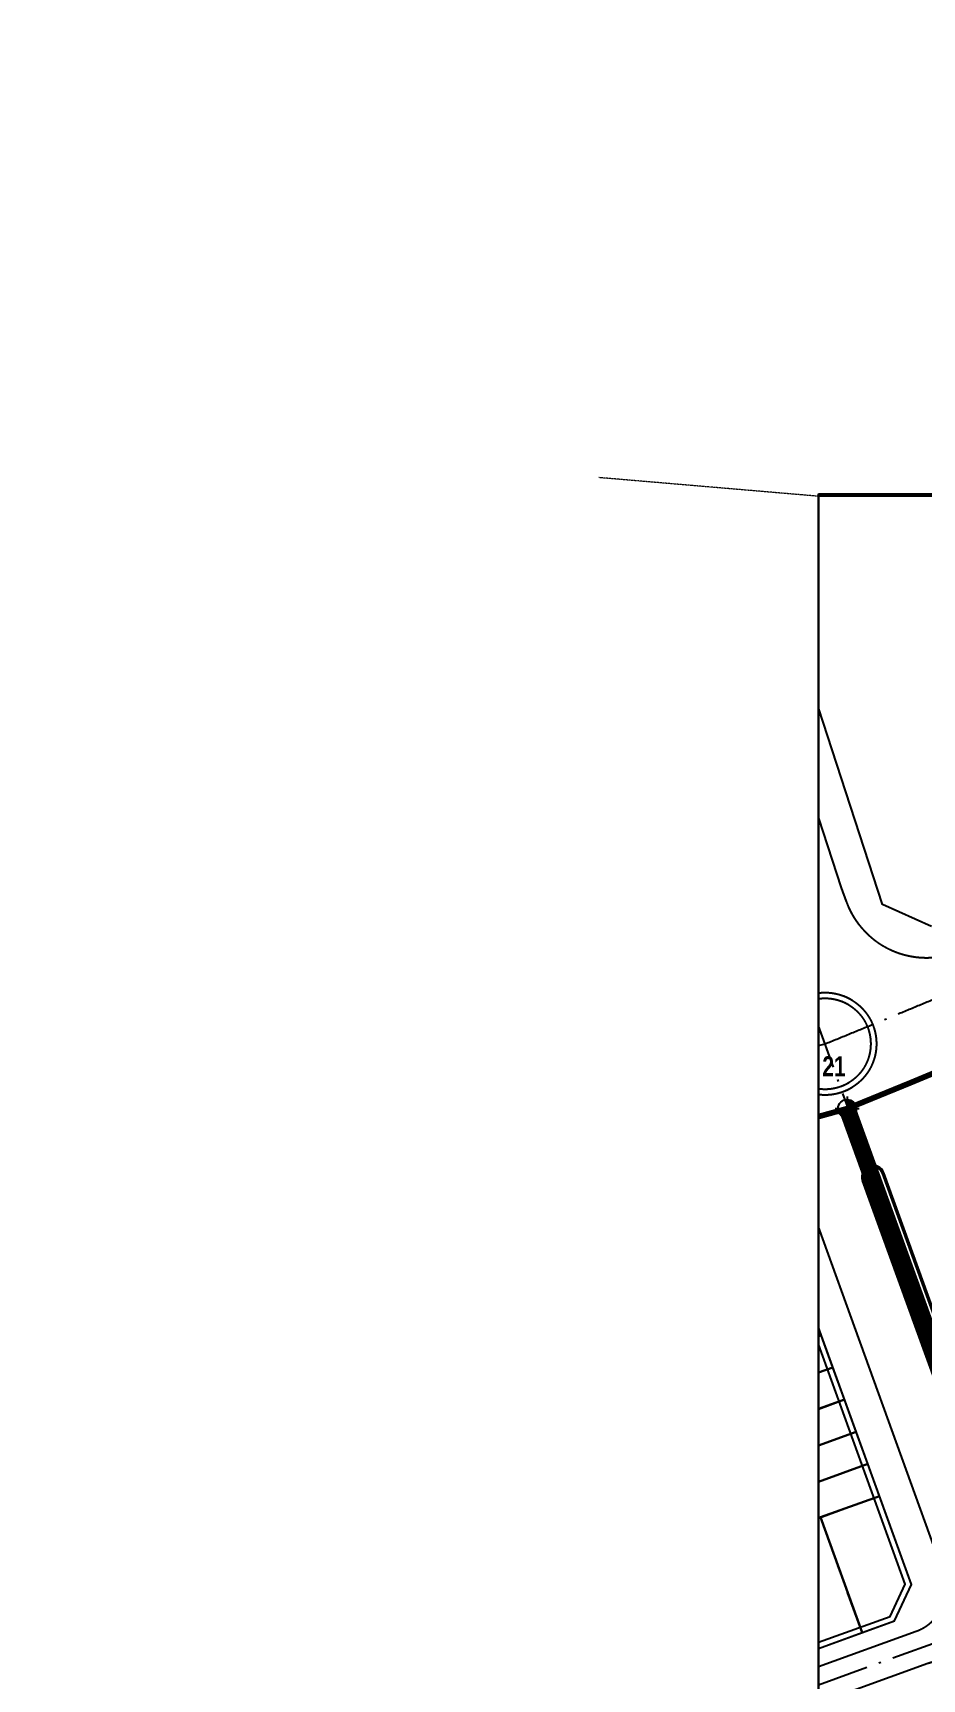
# Model space of a CAD drawing. Header units: millimetres. Extents: x 198719 to 733479478, y 80883 to 2151551233.
# Drawn here: x 568294014 to 568450506, y 2063142157 to 2063432012 of the extents above; entities that cross this region are included whole.
import ezdxf
from ezdxf.xclip import XClip

# ---------------------------------------------------------------- set-up
doc = ezdxf.new("R2010")
doc.units = ezdxf.units.MM
for name, pattern in [('ACAD_ISO10W100', [18.5, 12, -3, 0.5, -3]), ('CENTER', [3, 1.5, -0.5, 0.5, -0.5]), ('HIDDEN', [0.75, 0.5, -0.25])]:
    doc.linetypes.add(name, pattern=pattern)
doc.layers.add('boDnv', color=54, linetype='Continuous', lineweight=25)
doc.layers.add('E- RANH GIOI', color=1, linetype='CENTER', lineweight=13)
for name, color, linetype in [('BoThamCo', 94, 'Continuous'), ('ChiaLo', 128, 'CENTER'), ('datOlienke', 42, 'Continuous'), ('LogDg', 7, 'Continuous'), ('LoLK', 6, 'Continuous'), ('QH', 7, 'Continuous'), ('RANHGIOI', 2, 'HIDDEN'), ('TimDg', 222, 'Continuous'), ('ViaHeS', 32, 'Continuous')]:
    doc.layers.add(name, color=color, linetype=linetype)
doc.layers.add('LUOI GIONG', color=160, linetype='Continuous', plot=False)
doc.styles.add('ARIALB', font='', dxfattribs={"width": 0.75})
doc.styles.add('rms', font='romans.shx', dxfattribs={"width": 0.7, "bigfont": 'vns.shx'})
doc.styles.get('ARIALB').set_extended_font_data('.VnArialH', bold=True)
doc.linetypes.add('ADL', pattern='A,0.125,-0.15,["++",rms,S=0.5,R=0,X=0,Y=-0.2245],-1.35,1.125', length=2.75)

# ---------------------------------------------------------------- blocks, each defined once
blk = doc.blocks.new('moc')
at = {"layer": 'QH', "linetype": 'Continuous'}
h = blk.add_hatch(color=7, dxfattribs=at)
h.paths.add_polyline_path([(0, 0), (0.529, 0, 0.414214), (0, 0.529)])
h.paths.add_polyline_path([(-0.529, 0, 0.414214), (0, -0.529), (0, 0)])
for p, q in [((0, 0.706), (0, -0.706)), ((-0.706, 0), (0.706, 0))]:
    blk.add_line(p, q, dxfattribs=at)
blk.add_circle((0, 0), 0.529, dxfattribs=at)
blk = doc.blocks.new('NEN')
at = {"layer": 'boDnv', "color": 10, "linetype": 'ADL', "ltscale": 0.25}
blk.add_lwpolyline([(-112.87, 54.94), (-141.1, 47.13), (-143.82, 41.87), (-116.27, -34.28), (-110.62, -36.93), (-83.19, -27.01), (-80.54, -21.35), (-107.04, 51.93)], close=True, dxfattribs=at)
at = {"layer": 'BoThamCo'}
blk.add_lwpolyline([(-87.84, 49.55), (-67, -8.06, 1), (-63.71, -6.87), (-84.55, 50.74, 0.9989)], format="xyb", close=True, dxfattribs=at)
blk.add_circle((-94.61, 73.47), 8, dxfattribs=at)
at = {"layer": 'ChiaLo', "ltscale": 5}
for points in [[(-132.89, 8.72), (-95.27, 22.32)], [(-130.85, 3.08), (-93.23, 16.68)], [(-128.81, -2.57), (-91.19, 11.04)], [(-126.77, -8.21), (-89.15, 5.4)], [(-124.73, -13.85), (-87.11, -0.24)], [(-122.68, -19.49), (-85.07, -5.89)], [(-88.1, -29.85), (-95.41, -9.63)]]:
    blk.add_lwpolyline(points, dxfattribs=at)
at = {"layer": 'datOlienke'}
blk.add_lwpolyline([(-112.76, 56.01), (-141.79, 47.98), (-144.9, 41.94), (-117.07, -35.01), (-110.67, -38.01), (-82.46, -27.81), (-79.46, -21.4), (-106.24, 52.64)], close=True, dxfattribs=at)
at = {"layer": 'LogDg'}
for points in [[(-268.92, 31.49), (-169.97, 58.86, 0.427702), (-164.5, 69.05), (-169.62, 84.75), (-163.92, 86.62), (-158.48, 69.96, 0.400853), (-148.74, 64.73), (-123.9, 71.6, 0.437327), (-113.79, 91.17), (-114.46, 93.01), (-128.55, 136.15), (-105.74, 143.6), (-91.77, 100.83), (-90.91, 98.47, 0.429754), (-70.96, 89.77, 0.001079)], [(-88.08, 49.47), (-67.24, -8.15, 1), (-63.48, -6.79), (-84.31, 50.83, 1), (-88.07, 49.46)]]:
    blk.add_lwpolyline(points, format="xyb", dxfattribs=at)
for points in [[(-73.82, -19.36), (-99.46, 51.54, 0.391769), (-117.57, 60.9), (-143.22, 53.8, 0.43702), (-148.61, 43.37), (-119.89, -36.03, 0.414214), (-109.65, -40.83), (-78.62, -29.61, 0.414214)], [(-107.61, -46.47), (-76.58, -35.25, -0.414214), (-66.33, -40.05), (-23.73, -157.85, -0.421043), (-28.71, -168.15), (-60, -178.65, -0.407417), (-70.07, -173.79), (-112.41, -56.72, -0.414214)]]:
    blk.add_lwpolyline(points, format="xyb", close=True, dxfattribs=at)
blk.add_circle((-94.61, 73.47), 9, dxfattribs=at)
at = {"layer": 'LoLK'}
for points in [[(-95.27, 22.32), (-97.31, 27.97), (-116.12, 21.16), (-114.08, 15.52)], [(-93.23, 16.68), (-95.27, 22.32), (-114.08, 15.52), (-112.04, 9.88)], [(-91.19, 11.04), (-93.23, 16.68), (-112.04, 9.88), (-110, 4.24)], [(-89.15, 5.4), (-91.19, 11.04), (-110, 4.24), (-107.96, -1.4)], [(-87.11, -0.24), (-89.15, 5.4), (-107.96, -1.4), (-105.92, -7.05)], [(-85.07, -5.89), (-87.11, -0.24), (-105.92, -7.05), (-103.88, -12.69), (-95.41, -9.63)], [(-85.07, -5.89), (-95.41, -9.63), (-88.1, -29.85), (-82.46, -27.81), (-79.46, -21.4)], [(-95.41, -9.63), (-103.88, -12.69), (-96.56, -32.91), (-88.1, -29.85)]]:
    blk.add_lwpolyline(points, close=True, dxfattribs=at)
at = {"layer": 'RANHGIOI', "color": 1, "ltscale": 9, "const_width": 1}
blk.add_lwpolyline([(-499.27, -471.64), (-50.48, -321.02, 0.050684), (130.42, -239.14), (301.32, -139.84), (460, -51.3, 0.006594), (435.29, -5.05), (303.08, 234.77), (284.67, 225.08), (-55.99, 76.59), (-56.84, 76.22, -0.005137), (-90.74, 62.09), (-377.22, -17.13, -0.020567)], format="xyb", dxfattribs=at)
at = {"layer": 'RANHGIOI', "color": 5, "ltscale": 20, "const_width": 3}
blk.add_lwpolyline([(77.13, -402.72), (-90.74, 62.09)], dxfattribs=at)
at = {"layer": 'TimDg', "linetype": 'ACAD_ISO10W100', "ltscale": 0.75}
blk.add_lwpolyline([(-618.46, -41.02), (-507.65, -29.6, 0.021218), (-465.68, -23.47), (-420.46, -14.89, 0.020567), (-380.42, -5.57), (-94.61, 73.47, 0.005041), (-61.57, 87.25, 0.001474), (-59.94, 87.95), (279.47, 235.9), (307.9, 250.87)], format="xyb", dxfattribs=at)
for points in [[(80.71, -412.74), (34.28, -282.94), (-103.14, 96.99), (-128.23, 173.83)], [(-69.23, -184.92), (-156.5, 56.36)], [(-118.97, -47.39), (-58.79, -25.63)]]:
    blk.add_lwpolyline(points, dxfattribs=at)
at = {"layer": 'ViaHeS', "elevation": 0}
blk.add_lwpolyline([(-75.92, 94.08), (-84.51, 97.94), (-100.03, 145.47), (-134.25, 134.29), (-118.66, 86.53), (-123.23, 78.01), (-150.26, 70.53), (-156.63, 73.95), (-161.07, 87.55), (-172.48, 83.82), (-168.21, 70.75), (-171.47, 64.67), (-269.55, 37.54)], dxfattribs=at)
at = {"layer": 'ViaHeS'}
blk.add_lwpolyline([(-112.76, 56.01), (-141.79, 47.98), (-144.9, 41.94), (-117.07, -35.01), (-110.67, -38.01), (-82.46, -27.81), (-79.46, -21.4), (-106.24, 52.64)], close=True, dxfattribs=at)
blk.add_circle((-94.61, 73.47), 8, dxfattribs=at)
at = {"layer": 'QH', "xscale": 3, "yscale": 3, "zscale": 3}
blk.add_blockref('moc', (-90.74, 62.09), dxfattribs=at)
at = {"layer": 'QH', "style": 'ARIALB', "width": 0.75}
blk.add_text('21', height=3.5, dxfattribs=at).set_placement((-95.09, 67.79, -2.25))

msp = doc.modelspace()

# ---------------------------------------------------------------- block references
at = {"layer": 'boDnv'}
ref = msp.add_blockref('NEN', (568528364, 2063180299, 0), dxfattribs=dict(at, xscale=1003.354102868895, yscale=1003.354102868895, zscale=1003.354102868895))
XClip(ref).set_block_clipping_path([(-95.7748162709, -416.20828746), (596.8422356524, 169.550739368)])

# ---------------------------------------------------------------- next in the draw order: linework, layer by layer
at = {"layer": 'E- RANH GIOI'}
msp.add_lwpolyline([(568432268, 2063350418), (568393603, 2063353716)], dxfattribs=at)
msp.add_lwpolyline([(568432268, 2063350418), (569127178, 2063350418), (569127178, 2062762666), (568432268, 2062762666)], close=True, dxfattribs=at)
at = {"layer": 'LUOI GIONG'}
msp.add_lwpolyline([(568432268, 2063350828), (569127178, 2063350828), (569127178, 2062762666), (568432268, 2062762666)], close=True, dxfattribs=at)

doc.saveas('drawing.dxf')
